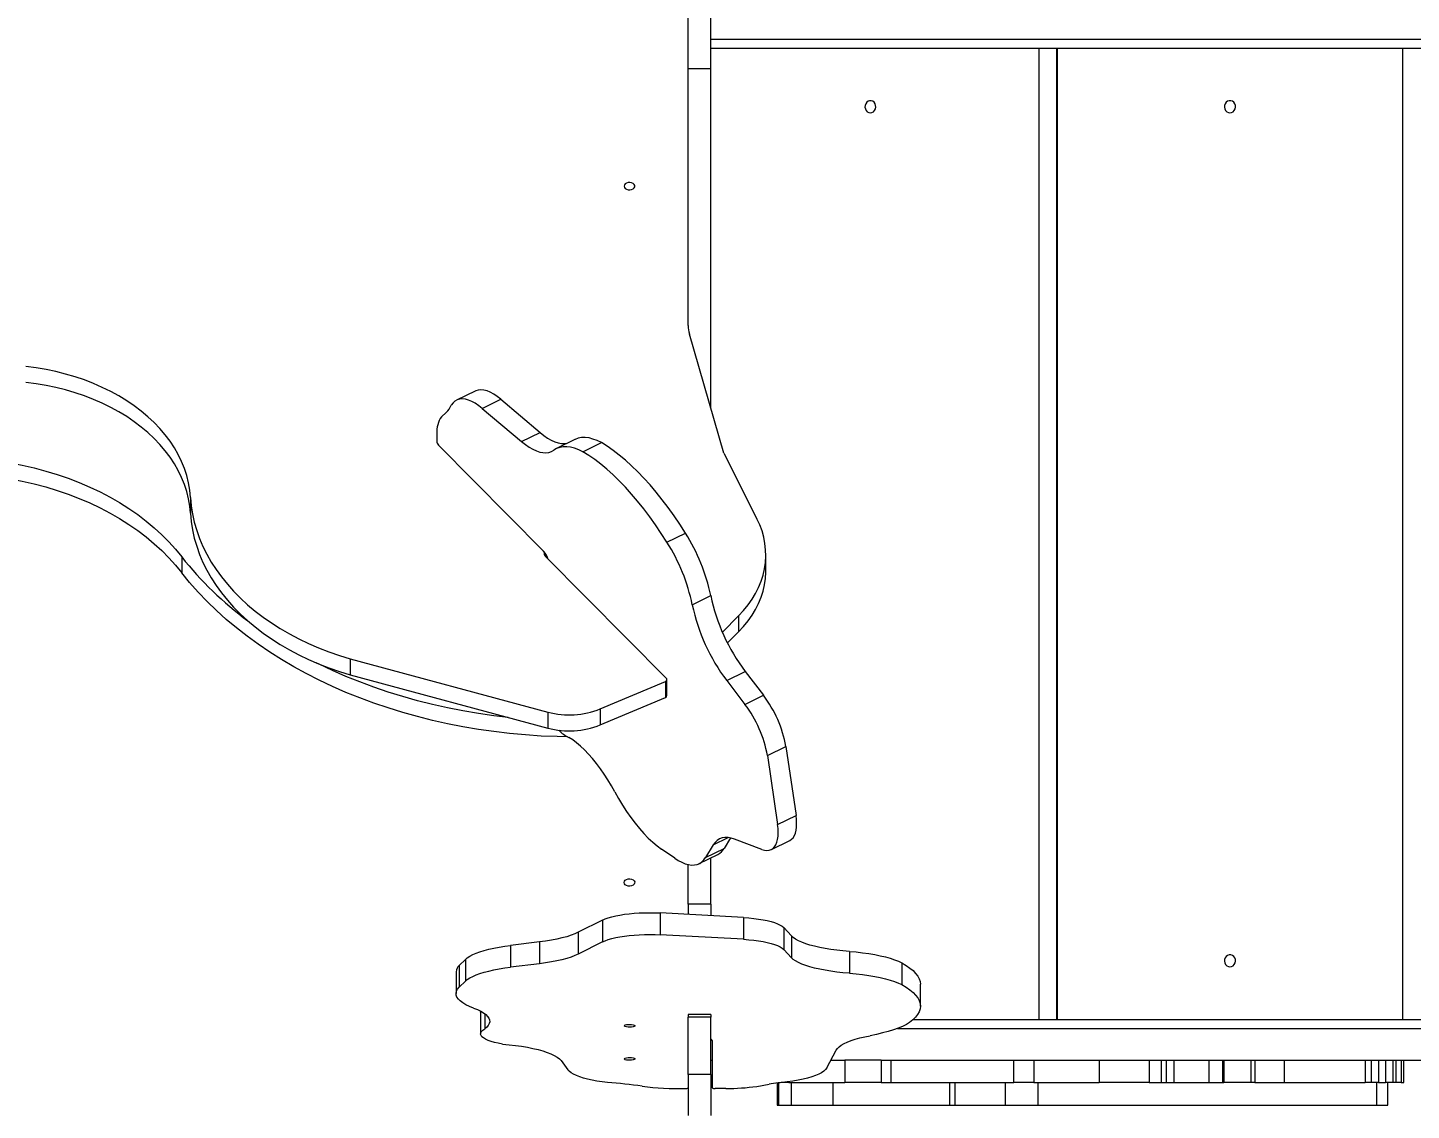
# Model space of a CAD drawing. Header units: millimetres. Extents: x -8422 to 28150, y -6982 to 5510.
# Drawn here: x 17361 to 18281, y 718 to 1438 of the extents above; entities that cross this region are included whole.
import ezdxf

# ---------------------------------------------------------------- set-up
doc = ezdxf.new("R2010")
doc.units = ezdxf.units.MM
for name, color, linetype in [('DIKOM_ОБЪЕКТ', 7, 'Continuous'), ('DIKOM_РАЗМЕР_ЗОНА', 7, 'Continuous'), ('DIKOM_РАЗМЕР_ОБЪЕКТА', 7, 'Continuous')]:
    doc.layers.add(name, color=color, linetype=linetype)
doc.styles.add('style1', font='arial.ttf', dxfattribs={"width": 0.8})
doc.dimstyles.new('1-50', dxfattribs={"dimtxt": 300, "dimasz": 200, "dimexe": 100, "dimexo": 0, "dimgap": 100, "dimtad": 1, "dimdec": 0, "dimtxsty": 'style1', "dimcen": 0, "dimclrd": 7, "dimclre": 7, "dimadec": 1, "dimazin": 2, "dimtfac": 1, "dimtdec": 0, "dimtmove": 1, "dimatfit": 3, "dimfxl": 0, "dimlwd": 25, "dimlwe": 18, "dimarcsym": 0})

# ---------------------------------------------------------------- blocks, each defined once
blk = doc.blocks.new('*D15')
at = {"layer": 'Defpoints', "color": 0, "transparency": 16777216}
for p in [(19380.28, 3651.45), (27070.13, 3651.45), (15204.41, -3115.19)]:
    blk.add_point(p, dxfattribs=at)
at = {"layer": 'DIKOM_РАЗМЕР_ОБЪЕКТА', "color": 7, "lineweight": 18, "transparency": 16777216}
for p, q in [((19380.28, 3651.45), (27170.13, 3651.45)), ((15204.41, -3115.19), (27170.13, -3115.19))]:
    blk.add_line(p, q, dxfattribs=at)
at = {"layer": 'DIKOM_РАЗМЕР_ОБЪЕКТА', "color": 7, "lineweight": 25, "transparency": 16777216}
blk.add_line((27070.13, -2915.19), (27070.13, 3451.45), dxfattribs=at)
at = {"layer": 'DIKOM_РАЗМЕР_ОБЪЕКТА', "color": 7, "transparency": 16777216}
for points in [[(27036.8, 3451.45), (27103.47, 3451.45), (27070.13, 3651.45)], [(27036.8, -2915.19), (27103.47, -2915.19), (27070.13, -3115.19)]]:
    blk.add_solid(points, dxfattribs=at)
at = {"layer": 'DIKOM_РАЗМЕР_ОБЪЕКТА', "color": 0, "transparency": 16777216, "insert": (26816.96, -135.25), "char_height": 300, "attachment_point": 5, "rotation": 90, "style": 'style1'}
blk.add_mtext('6750', dxfattribs=at)
blk = doc.blocks.new('*D16')
at = {"layer": 'Defpoints', "color": 0, "transparency": 16777216}
for p in [(12490, 1387.95), (23986.61, 1004.03), (12490, -5796.5)]:
    blk.add_point(p, dxfattribs=at)
at = {"layer": 'DIKOM_РАЗМЕР_ОБЪЕКТА', "color": 7, "lineweight": 18, "transparency": 16777216}
for p, q in [((12490, 1387.95), (12490, -5896.5)), ((23986.61, 1004.03), (23986.61, -5896.5))]:
    blk.add_line(p, q, dxfattribs=at)
at = {"layer": 'DIKOM_РАЗМЕР_ОБЪЕКТА', "color": 7, "lineweight": 25, "transparency": 16777216}
blk.add_line((23786.61, -5796.5), (12690, -5796.5), dxfattribs=at)
at = {"layer": 'DIKOM_РАЗМЕР_ОБЪЕКТА', "color": 7, "transparency": 16777216}
for points in [[(12690, -5763.17), (12690, -5829.83), (12490, -5796.5)], [(23786.61, -5763.17), (23786.61, -5829.83), (23986.61, -5796.5)]]:
    blk.add_solid(points, dxfattribs=at)
at = {"layer": 'DIKOM_РАЗМЕР_ОБЪЕКТА', "color": 0, "transparency": 16777216, "insert": (18238.3, -5543.33), "char_height": 300, "attachment_point": 5, "style": 'style1'}
blk.add_mtext('11500', dxfattribs=at)
blk = doc.blocks.new('*D14')
at = {"layer": 'Defpoints', "color": 0, "transparency": 16777216}
for p in [(20684.73, 5148.63), (28049.7, 5148.63), (14575.76, -5055.5)]:
    blk.add_point(p, dxfattribs=at)
at = {"layer": 'DIKOM_РАЗМЕР_ЗОНА', "color": 7, "lineweight": 18, "transparency": 16777216}
for p, q in [((20684.73, 5148.63), (28149.7, 5148.63)), ((14575.76, -5055.5), (28149.7, -5055.5))]:
    blk.add_line(p, q, dxfattribs=at)
at = {"layer": 'DIKOM_РАЗМЕР_ЗОНА', "color": 7, "lineweight": 25, "transparency": 16777216}
blk.add_line((28049.7, -4855.5), (28049.7, 4948.63), dxfattribs=at)
at = {"layer": 'DIKOM_РАЗМЕР_ЗОНА', "color": 7, "transparency": 16777216}
for points in [[(28016.36, 4948.63), (28083.03, 4948.63), (28049.7, 5148.63)], [(28016.36, -4855.5), (28083.03, -4855.5), (28049.7, -5055.5)]]:
    blk.add_solid(points, dxfattribs=at)
at = {"layer": 'DIKOM_РАЗМЕР_ЗОНА', "color": 0, "transparency": 16777216, "insert": (27796.52, -63.59), "char_height": 300, "attachment_point": 5, "rotation": 90, "style": 'style1'}
blk.add_mtext('10200', dxfattribs=at)
blk = doc.blocks.new('*D13')
at = {"layer": 'Defpoints', "color": 0, "transparency": 16777216}
for p in [(10490, 1785.06), (25983.09, 460.53), (10490, -6882.5)]:
    blk.add_point(p, dxfattribs=at)
at = {"layer": 'DIKOM_РАЗМЕР_ЗОНА', "color": 7, "lineweight": 18, "transparency": 16777216}
for p, q in [((10490, 1785.06), (10490, -6982.5)), ((25983.09, 460.53), (25983.09, -6982.5))]:
    blk.add_line(p, q, dxfattribs=at)
at = {"layer": 'DIKOM_РАЗМЕР_ЗОНА', "color": 7, "lineweight": 25, "transparency": 16777216}
blk.add_line((25783.09, -6882.5), (10690, -6882.5), dxfattribs=at)
at = {"layer": 'DIKOM_РАЗМЕР_ЗОНА', "color": 7, "transparency": 16777216}
for points in [[(10690, -6849.17), (10690, -6915.83), (10490, -6882.5)], [(25783.09, -6849.17), (25783.09, -6915.83), (25983.09, -6882.5)]]:
    blk.add_solid(points, dxfattribs=at)
at = {"layer": 'DIKOM_РАЗМЕР_ЗОНА', "color": 0, "transparency": 16777216, "insert": (18236.55, -6629.33), "char_height": 300, "attachment_point": 5, "style": 'style1'}
blk.add_mtext('15500', dxfattribs=at)

msp = doc.modelspace()

# ---------------------------------------------------------------- linework, layer by layer
at = {"layer": 'DIKOM_ОБЪЕКТ', "color": 7, "linetype": 'Continuous', "lineweight": 15}
for p, q in [((17800.43, 1239.9), (17800.43, 1525.34)), ((17800.42, 1410.74), (17800.42, 1514.87)), ((17815.42, 1410.74), (17815.42, 1514.87)), ((17815.42, 1430.45), (19162.14, 1430.45)), ((17815.42, 1424.45), (19151.05, 1424.45)), ((18033.78, 778.45), (18033.78, 1424.45)), ((18045.7, 778.45), (18045.7, 1424.45)), ((18045.82, 1424.45), (18045.82, 778.45)), ((18275.72, 778.45), (18275.72, 1424.45)), ((17815.42, 1410.74), (17800.42, 1410.74)), ((17815.42, 1185.08), (17815.42, 1410.74)), ((17824.09, 1155.04), (17801.24, 1234.23)), ((17658.71, 1196.33), (17646.42, 1190.24)), ((17663.56, 1184.76), (17675.84, 1190.85)), ((17675.84, 1190.85), (17701.99, 1168.82)), ((17636.43, 1179.31), (17639.44, 1182.03)), ((17663.56, 1184.76), (17689.71, 1162.73)), ((17689.71, 1162.73), (17701.99, 1168.82)), ((17633.25, 1168.05), (17633.22, 1163.03)), ((17704.21, 1089.84), (17634.37, 1160.45)), ((17725.09, 1164.13), (17712.81, 1158.04)), ((17730.5, 1155.96), (17742.78, 1162.06)), ((17824.09, 1155.04), (17846.2, 1111.41)), ((17469.46, 1125.64), (17469.46, 1115.05)), ((17786.35, 1095.8), (17798.64, 1101.89)), ((17463.63, 1086.05), (17463.63, 1075.45)), ((17705.68, 1086.41), (17785.96, 1005.24)), ((17852.08, 1076.91), (17852.08, 1087.5)), ((17803.19, 1054.2), (17815.48, 1060.3)), ((17823.2, 1035.97), (17834.01, 1046.9)), ((17834.01, 1046.9), (17834.01, 1036.31)), ((17826.59, 1028.81), (17834.01, 1036.31)), ((17575.71, 1018.2), (17707.24, 982.79)), ((17575.71, 1018.2), (17575.71, 1007.61)), ((17575.71, 1007.61), (17707.24, 972.19)), ((17741.91, 984.92), (17785.35, 1003.21)), ((17785.35, 1003.21), (17785.35, 992.62)), ((17786.32, 993.83), (17786.32, 1004.43)), ((17826.11, 1003.81), (17838.4, 1009.9)), ((17826.11, 1003.81), (17838.25, 987.91)), ((17838.4, 1009.9), (17850.53, 994)), ((17838.25, 987.91), (17850.53, 994)), ((17741.91, 974.32), (17785.35, 992.62)), ((17741.91, 984.92), (17741.91, 974.32)), ((17707.24, 982.79), (17707.24, 972.19)), ((17853.15, 953.96), (17865.43, 960.05)), ((17865.43, 960.05), (17872.17, 914.18)), ((17853.15, 953.96), (17859.88, 908.09)), ((17859.88, 908.09), (17872.17, 914.18)), ((17817.18, 894.51), (17812.08, 886.11)), ((17817.18, 894.51), (17827.11, 899.44)), ((17828.61, 899.2), (17824.36, 892.2)), ((17849.42, 891.55), (17831.38, 898.37)), ((17855.79, 891.46), (17868.08, 897.55)), ((17791.5, 885.68), (17782.69, 891.73)), ((17807.88, 882.1), (17820.17, 888.19)), ((17812.08, 886.11), (17824.36, 892.2)), ((17815.42, 855.05), (17815.42, 885.84)), ((17800.42, 855.05), (17800.42, 881.47)), ((17781.94, 849.24), (17781.94, 834.75)), ((17837.25, 846.2), (17781.94, 849.24)), ((17815.42, 855.05), (17800.42, 855.05)), ((17800.42, 855.05), (17800.42, 848.23)), ((17815.42, 855.05), (17815.42, 847.4)), ((17743.54, 844.52), (17727.38, 836.38)), ((17743.54, 844.52), (17743.54, 830.03)), ((17837.25, 846.2), (17837.25, 831.72)), ((17863.99, 839.48), (17863.99, 824.99)), ((17869.13, 834.01), (17863.99, 839.48)), ((17701.58, 829.98), (17682.37, 827.67)), ((17701.58, 829.98), (17701.58, 815.49)), ((17727.38, 836.38), (17727.38, 821.9)), ((17743.54, 830.03), (17727.38, 821.9)), ((17837.25, 831.72), (17781.94, 834.75)), ((17869.13, 834.01), (17869.13, 819.52)), ((17682.37, 827.67), (17682.37, 813.18)), ((17869.13, 819.52), (17863.99, 824.99)), ((17907.67, 823.66), (17907.67, 809.18)), ((17646.11, 810.11), (17646.11, 795.62)), ((17652.3, 818.39), (17648.25, 814.41)), ((17648.25, 814.41), (17648.25, 799.92)), ((17652.3, 818.39), (17652.3, 803.9)), ((17701.58, 815.49), (17682.37, 813.18)), ((17942.46, 816.06), (17942.46, 801.58)), ((17652.3, 803.9), (17648.25, 799.92)), ((17954.86, 787.33), (17954.86, 801.81)), ((17662.45, 783.33), (17662.52, 783.86)), ((17662.45, 783.33), (17662.45, 768.85)), ((17665.2, 782.2), (17665.2, 772.14)), ((17815.42, 781.64), (17800.42, 781.64)), ((17800.42, 781.64), (17800.42, 779.98)), ((17815.42, 779.98), (17800.42, 779.98)), ((17800.42, 741.89), (17800.42, 779.98)), ((17815.42, 781.64), (17815.42, 779.98)), ((17815.42, 741.89), (17815.42, 779.98)), ((17950.2, 778.45), (19277.12, 778.45)), ((17816.42, 764.51), (17816.42, 733)), ((17939.71, 772.45), (19285.42, 772.45)), ((17892.63, 746.17), (17898.88, 757.97)), ((17716.06, 751.08), (17720.49, 744.96)), ((17815.42, 751.45), (17816.42, 751.45)), ((17895.43, 751.45), (17904.67, 751.45)), ((17904.67, 751.45), (17904.67, 736.45)), ((17928.72, 751.45), (17904.67, 751.45)), ((17928.72, 751.45), (17928.72, 736.45)), ((17928.72, 751.45), (17935.14, 751.45)), ((17935.14, 751.45), (17935.14, 736.45)), ((17935.14, 751.45), (17994.93, 751.45)), ((17994.93, 751.45), (18119.2, 751.45)), ((18017.05, 736.45), (18017.05, 751.45)), ((18030.33, 751.45), (18030.33, 736.45)), ((18073.7, 751.45), (18073.7, 736.45)), ((18107.08, 751.45), (18107.08, 736.45)), ((18114.91, 751.45), (18114.91, 736.45)), ((18114.92, 751.45), (18114.92, 736.45)), ((18118.38, 751.45), (18118.38, 736.45)), ((18119.2, 751.45), (18123.47, 751.45)), ((18123.47, 751.45), (18123.47, 736.45)), ((18123.47, 751.45), (18140.28, 751.45)), ((18140.28, 751.45), (18181.72, 751.45)), ((18146.77, 751.45), (18146.77, 736.45)), ((18155.74, 751.45), (18155.74, 736.45)), ((18156.64, 751.45), (18156.64, 736.45)), ((18174.54, 751.45), (18174.54, 736.45)), ((18177.28, 751.45), (18177.28, 736.45)), ((18181.72, 751.45), (18196.79, 751.45)), ((18196.79, 751.45), (18196.79, 736.45)), ((18196.79, 751.45), (18199.91, 751.45)), ((18199.91, 751.45), (18353.67, 751.45)), ((18250.63, 751.45), (18250.63, 736.45)), ((18254.76, 751.45), (18254.76, 736.45)), ((18259.58, 751.45), (18259.58, 736.45)), ((18264.25, 751.45), (18264.25, 736.45)), ((18269.18, 751.45), (18269.18, 736.45)), ((18271.07, 751.45), (18271.07, 736.45)), ((18274.54, 751.45), (18274.54, 736.45)), ((18276.43, 736.45), (18276.43, 751.45)), ((17815.42, 741.89), (17800.42, 741.89)), ((17800.42, 741.89), (17800.42, 714.53)), ((17815.42, 741.89), (17815.42, 714.53)), ((17860.54, 736.22), (17860.54, 721.45)), ((17867.3, 736.45), (17862.41, 736.45)), ((17867.3, 737), (17867.3, 736.45)), ((17867.3, 736.45), (17904.67, 736.45)), ((17868.9, 736.45), (17868.9, 721.45)), ((17896.72, 736.45), (17896.72, 721.45)), ((17928.72, 736.45), (17904.67, 736.45)), ((17928.72, 736.45), (17935.14, 736.45)), ((17935.14, 736.45), (18017.05, 736.45)), ((17974.3, 736.45), (17974.3, 721.45)), ((17977.89, 736.45), (17977.89, 721.45)), ((18011.23, 736.45), (18011.23, 721.45)), ((18030.33, 736.45), (18017.05, 736.45)), ((18030.33, 736.45), (18073.7, 736.45)), ((18032.94, 736.45), (18032.94, 721.45)), ((18107.08, 736.45), (18073.7, 736.45)), ((18107.08, 736.45), (18114.91, 736.45)), ((18114.92, 736.45), (18118.38, 736.45)), ((18118.38, 736.45), (18123.47, 736.45)), ((18123.47, 736.45), (18146.77, 736.45)), ((18146.77, 736.45), (18155.74, 736.45)), ((18155.74, 736.45), (18156.64, 736.45)), ((18174.54, 736.45), (18156.64, 736.45)), ((18177.28, 736.45), (18174.54, 736.45)), ((18177.28, 736.45), (18196.79, 736.45)), ((18196.79, 736.45), (18250.63, 736.45)), ((18254.76, 736.45), (18250.63, 736.45)), ((18259.58, 736.45), (18254.76, 736.45)), ((18258.15, 736.45), (18258.15, 721.45)), ((18259.58, 736.45), (18264.25, 736.45)), ((18269.18, 736.45), (18264.25, 736.45)), ((18265.73, 721.45), (18265.73, 736.45)), ((18271.07, 736.45), (18269.18, 736.45)), ((18274.54, 736.45), (18271.07, 736.45)), ((18274.54, 736.45), (18276.43, 736.45)), ((17825.58, 732.49), (17818.44, 732.48)), ((17846.07, 733.93), (17854.24, 735.29)), ((17859.66, 736.11), (17859.66, 721.45)), ((17859.66, 721.45), (17860.54, 721.45)), ((17860.54, 721.45), (17868.9, 721.45)), ((17868.9, 721.45), (17896.72, 721.45)), ((17896.72, 721.45), (17974.3, 721.45)), ((17974.3, 721.45), (17977.89, 721.45)), ((17977.89, 721.45), (18011.23, 721.45)), ((18011.23, 721.45), (18032.94, 721.45)), ((18032.94, 721.45), (18258.15, 721.45)), ((18258.15, 721.45), (18265.73, 721.45))]:
    msp.add_line(p, q, dxfattribs=at)
at = {"layer": 'DIKOM_ОБЪЕКТ', "color": 7, "linetype": 'Continuous', "lineweight": 15, "flags": 128}
for points in [[(17921.62, 1381.45), (17922.68, 1381.63), (17923.64, 1382.15), (17924.43, 1382.96), (17924.96, 1383.99), (17925.2, 1385.15), (17925.12, 1386.34), (17924.73, 1387.45), (17924.06, 1388.39), (17923.18, 1389.06), (17922.16, 1389.41), (17921.09, 1389.41), (17920.06, 1389.06), (17919.18, 1388.39), (17918.51, 1387.45), (17918.12, 1386.34), (17918.04, 1385.15), (17918.28, 1383.99), (17918.81, 1382.96), (17919.6, 1382.15), (17920.56, 1381.63), (17921.62, 1381.45)], [(18160.77, 1381.45), (18161.85, 1381.63), (18162.84, 1382.15), (18163.65, 1382.96), (18164.19, 1383.99), (18164.44, 1385.15), (18164.36, 1386.34), (18163.96, 1387.45), (18163.27, 1388.39), (18162.37, 1389.06), (18161.32, 1389.41), (18160.22, 1389.41), (18159.17, 1389.06), (18158.27, 1388.39), (18157.58, 1387.45), (18157.18, 1386.34), (18157.1, 1385.15), (18157.35, 1383.99), (18157.89, 1382.96), (18158.7, 1382.15), (18159.69, 1381.63), (18160.77, 1381.45)], [(17757.93, 1332.64), (17758.12, 1331.83), (17758.67, 1331.12), (17759.51, 1330.57), (17760.57, 1330.24), (17761.72, 1330.17), (17762.84, 1330.37), (17763.8, 1330.82), (17764.51, 1331.46), (17764.88, 1332.23), (17764.88, 1333.05), (17764.51, 1333.82), (17763.8, 1334.46), (17762.83, 1334.91), (17761.72, 1335.11), (17760.57, 1335.04), (17759.51, 1334.71), (17758.67, 1334.16), (17758.12, 1333.44), (17757.93, 1332.64)], [(17469.46, 1125.64), (17469, 1130.49), (17468.17, 1135.31), (17466.99, 1140.09), (17465.45, 1144.82), (17463.57, 1149.49), (17461.34, 1154.08), (17458.76, 1158.58), (17455.86, 1162.97), (17452.64, 1167.26), (17449.1, 1171.42), (17445.25, 1175.43), (17441.11, 1179.3), (17436.69, 1183.02), (17432, 1186.56), (17427.05, 1189.92), (17421.86, 1193.09), (17416.44, 1196.06), (17410.8, 1198.82), (17404.97, 1201.38), (17398.95, 1203.71), (17392.77, 1205.81), (17386.44, 1207.68), (17379.99, 1209.31), (17373.41, 1210.69), (17366.75, 1211.83), (17360.01, 1212.72)], [(17469.46, 1115.05), (17469, 1119.89), (17468.17, 1124.71), (17466.99, 1129.49), (17465.45, 1134.23), (17463.57, 1138.89), (17461.34, 1143.48), (17458.76, 1147.98), (17455.86, 1152.38), (17452.64, 1156.66), (17449.1, 1160.82), (17445.25, 1164.84), (17441.11, 1168.71), (17436.69, 1172.42), (17432, 1175.96), (17427.05, 1179.32), (17421.86, 1182.49), (17416.44, 1185.46), (17410.8, 1188.23), (17404.97, 1190.78), (17398.95, 1193.11), (17392.77, 1195.22), (17386.44, 1197.08), (17379.99, 1198.71), (17373.41, 1200.1), (17366.75, 1201.24), (17360.01, 1202.13)], [(17675.84, 1190.85), (17673.46, 1192.72), (17671.13, 1194.28), (17668.86, 1195.51), (17666.68, 1196.41), (17664.61, 1196.96), (17662.66, 1197.17), (17660.84, 1197.03), (17659.18, 1196.55), (17658.71, 1196.33)], [(17663.56, 1184.76), (17661.17, 1186.63), (17658.84, 1188.19), (17656.58, 1189.42), (17654.4, 1190.31), (17652.32, 1190.87), (17650.37, 1191.08), (17648.56, 1190.94), (17646.89, 1190.46), (17645.39, 1189.63), (17644.07, 1188.47), (17642.94, 1186.98)], [(17701.99, 1168.82), (17704.52, 1166.82), (17707.01, 1165.12), (17709.43, 1163.72), (17711.78, 1162.65), (17714.03, 1161.89), (17716.17, 1161.47), (17718.19, 1161.38), (17720.02, 1161.61)], [(17689.71, 1162.73), (17692.24, 1160.73), (17694.72, 1159.03), (17697.14, 1157.63), (17699.49, 1156.55), (17701.74, 1155.8), (17703.89, 1155.38), (17705.91, 1155.29), (17707.79, 1155.54), (17709.53, 1156.11), (17711.11, 1157.02)], [(17742.78, 1162.06), (17739.92, 1163.43), (17737.16, 1164.46), (17734.51, 1165.13), (17731.99, 1165.44), (17729.6, 1165.4), (17727.36, 1164.99), (17725.29, 1164.23), (17725.09, 1164.13)], [(17798.64, 1101.89), (17794.89, 1107.72), (17791.05, 1113.37), (17787.14, 1118.83), (17783.17, 1124.09), (17779.15, 1129.12), (17775.09, 1133.92), (17771.01, 1138.45), (17766.91, 1142.73), (17762.81, 1146.72), (17758.73, 1150.42), (17754.67, 1153.81), (17750.66, 1156.89), (17746.69, 1159.64), (17742.78, 1162.06)], [(17317.12, 1151.98), (17325.33, 1151.52), (17333.51, 1150.78), (17341.63, 1149.78), (17349.68, 1148.51), (17357.63, 1146.98), (17365.47, 1145.19), (17373.19, 1143.15), (17380.77, 1140.85), (17388.19, 1138.31), (17395.44, 1135.53), (17402.5, 1132.52), (17409.35, 1129.27), (17415.98, 1125.81), (17422.38, 1122.13), (17428.53, 1118.25), (17434.42, 1114.16), (17440.04, 1109.89), (17445.37, 1105.44), (17450.41, 1100.82), (17455.13, 1096.04), (17459.55, 1091.12), (17463.63, 1086.05)], [(17730.5, 1155.96), (17727.64, 1157.34), (17724.88, 1158.37), (17722.22, 1159.04), (17719.7, 1159.35), (17717.31, 1159.3), (17715.08, 1158.9), (17713, 1158.13), (17711.11, 1157.02)], [(17786.35, 1095.8), (17782.6, 1101.62), (17778.76, 1107.28), (17774.86, 1112.74), (17770.88, 1118), (17766.86, 1123.03), (17762.8, 1127.82), (17758.72, 1132.36), (17754.62, 1136.64), (17750.53, 1140.63), (17746.44, 1144.32), (17742.39, 1147.72), (17738.37, 1150.79), (17734.4, 1153.55), (17730.5, 1155.96)], [(17317.12, 1141.39), (17325.33, 1140.92), (17333.51, 1140.19), (17341.63, 1139.18), (17349.68, 1137.92), (17357.63, 1136.39), (17365.47, 1134.6), (17373.19, 1132.55), (17380.77, 1130.26), (17388.19, 1127.72), (17395.44, 1124.94), (17402.5, 1121.92), (17409.35, 1118.68), (17415.98, 1115.21), (17422.38, 1111.54), (17428.53, 1107.65), (17434.42, 1103.57), (17440.04, 1099.3), (17445.37, 1094.85), (17450.41, 1090.23), (17455.13, 1085.45), (17459.55, 1080.52), (17463.63, 1075.45)], [(17469.46, 1125.64), (17469.97, 1120.11), (17470.82, 1114.61), (17472.03, 1109.13), (17473.6, 1103.71), (17475.51, 1098.33), (17477.76, 1093.03), (17480.35, 1087.8), (17483.27, 1082.66), (17486.53, 1077.62), (17490.1, 1072.69), (17493.99, 1067.88), (17498.18, 1063.21), (17502.67, 1058.67), (17507.44, 1054.28), (17512.49, 1050.05), (17517.81, 1045.98), (17523.39, 1042.1), (17529.21, 1038.39), (17535.26, 1034.88), (17541.53, 1031.57), (17548.01, 1028.46), (17554.68, 1025.56), (17561.53, 1022.88), (17568.54, 1020.43), (17575.71, 1018.2)], [(17469.46, 1115.05), (17469.97, 1109.52), (17470.82, 1104.01), (17472.03, 1098.54), (17473.6, 1093.11), (17475.51, 1087.74), (17477.76, 1082.43), (17480.35, 1077.21), (17483.27, 1072.07), (17486.53, 1067.03), (17490.1, 1062.1), (17493.99, 1057.29), (17498.18, 1052.61), (17502.67, 1048.07), (17507.44, 1043.68), (17512.49, 1039.45), (17517.81, 1035.39), (17523.39, 1031.5), (17529.21, 1027.8), (17535.26, 1024.29), (17541.53, 1020.97), (17548.01, 1017.86), (17554.68, 1014.97), (17561.53, 1012.29), (17568.54, 1009.83), (17575.71, 1007.61)], [(17834.01, 1046.9), (17837.28, 1050.44), (17840.26, 1054.1), (17842.91, 1057.89), (17845.25, 1061.78), (17847.25, 1065.76), (17848.91, 1069.82), (17850.23, 1073.94), (17851.2, 1078.11), (17851.81, 1082.31), (17852.07, 1086.53), (17851.97, 1090.76), (17851.52, 1094.97), (17850.72, 1099.16), (17849.56, 1103.31), (17848.05, 1107.39), (17846.2, 1111.41)], [(17834.01, 1036.31), (17837.28, 1039.84), (17840.26, 1043.51), (17842.91, 1047.29), (17845.25, 1051.18), (17847.25, 1055.16), (17848.91, 1059.22), (17850.23, 1063.34), (17851.2, 1067.51), (17851.81, 1071.72), (17852.07, 1075.94), (17852.08, 1076.91)], [(17720.29, 966.35), (17713.27, 966.5), (17702.73, 966.94), (17692.21, 967.65), (17681.73, 968.62), (17671.31, 969.85), (17660.96, 971.33), (17650.68, 973.08), (17640.5, 975.08), (17630.43, 977.33), (17620.47, 979.83), (17610.64, 982.58), (17600.96, 985.58), (17591.43, 988.81), (17582.07, 992.27), (17572.89, 995.97), (17563.89, 999.9), (17555.1, 1004.05), (17546.52, 1008.41), (17538.16, 1012.98), (17530.03, 1017.76), (17522.15, 1022.74), (17514.52, 1027.92), (17507.15, 1033.28), (17500.05, 1038.82), (17493.23, 1044.53), (17486.71, 1050.41), (17480.47, 1056.45), (17474.54, 1062.65), (17468.93, 1068.98), (17463.63, 1075.45)], [(17680.81, 979.31), (17671.31, 980.44), (17660.96, 981.93), (17650.68, 983.67), (17640.5, 985.67), (17630.43, 987.93), (17620.47, 990.43), (17610.64, 993.18), (17600.96, 996.17), (17591.43, 999.4), (17582.07, 1002.87), (17572.89, 1006.57), (17563.89, 1010.49), (17555.1, 1014.64), (17553.11, 1015.62)], [(17785.35, 1003.21), (17785.68, 1003.38), (17785.95, 1003.6), (17786.15, 1003.85), (17786.28, 1004.13), (17786.32, 1004.42), (17786.29, 1004.71), (17786.16, 1004.99), (17785.96, 1005.24)], [(17751.72, 929.77), (17749.47, 933.82), (17747.12, 937.76), (17744.67, 941.56), (17742.15, 945.19), (17739.56, 948.63), (17736.93, 951.87), (17734.27, 954.89), (17731.6, 957.65), (17728.93, 960.16), (17726.29, 962.38), (17723.68, 964.31), (17721.12, 965.94)], [(17751.72, 929.77), (17754.21, 925.31), (17756.81, 920.97), (17759.51, 916.79), (17762.3, 912.79), (17765.16, 909), (17768.06, 905.43), (17771, 902.11), (17773.94, 899.07), (17776.89, 896.31), (17779.81, 893.86), (17782.69, 891.73)], [(17868.08, 897.55), (17869.17, 898.25), (17870.21, 899.32), (17871.07, 900.69), (17871.75, 902.34), (17872.24, 904.26), (17872.52, 906.42), (17872.6, 908.82), (17872.49, 911.41), (17872.17, 914.18)], [(17849.42, 891.55), (17851.16, 891.03), (17852.8, 890.83), (17854.3, 890.96), (17855.67, 891.4), (17856.88, 892.16), (17857.92, 893.23), (17858.79, 894.59), (17859.46, 896.25), (17859.95, 898.16), (17860.23, 900.33), (17860.32, 902.72), (17860.2, 905.32), (17859.88, 908.09)], [(17831.38, 898.37), (17829.11, 899.08), (17826.96, 899.45), (17824.93, 899.48), (17823.04, 899.16), (17821.32, 898.49), (17819.75, 897.49), (17818.37, 896.16), (17817.18, 894.51)], [(17791.5, 885.68), (17793.91, 884.16), (17796.25, 882.93), (17798.51, 882.02), (17800.68, 881.42), (17802.73, 881.14), (17804.66, 881.18), (17806.46, 881.54), (17808.11, 882.22), (17809.6, 883.21), (17810.93, 884.51), (17812.08, 886.11)], [(17757.92, 869.52), (17758.11, 870.33), (17758.66, 871.05), (17759.51, 871.6), (17760.56, 871.93), (17761.71, 871.99), (17762.83, 871.79), (17763.79, 871.35), (17764.5, 870.7), (17764.88, 869.93), (17764.87, 869.12), (17764.5, 868.35), (17763.79, 867.7), (17762.83, 867.26), (17761.71, 867.06), (17760.56, 867.12), (17759.51, 867.45), (17758.66, 868), (17758.11, 868.72), (17757.92, 869.52)], [(17743.54, 844.52), (17745.3, 845.31), (17747.36, 846.05), (17749.69, 846.73), (17752.27, 847.34), (17755.08, 847.89), (17758.09, 848.36), (17761.26, 848.75), (17764.57, 849.06), (17767.98, 849.27), (17771.46, 849.4), (17774.96, 849.44), (17778.47, 849.39), (17781.94, 849.24)], [(17837.25, 846.2), (17840.7, 845.97), (17844.04, 845.64), (17847.23, 845.22), (17850.25, 844.73), (17853.05, 844.16), (17855.61, 843.51), (17857.91, 842.8), (17859.91, 842.04), (17861.61, 841.22), (17862.97, 840.37), (17863.99, 839.48)], [(17727.38, 836.38), (17725.13, 835.36), (17722.57, 834.39), (17719.7, 833.47), (17716.55, 832.62), (17713.13, 831.84), (17709.49, 831.14), (17705.62, 830.51), (17701.58, 829.98)], [(17743.54, 830.03), (17745.3, 830.82), (17747.36, 831.56), (17749.69, 832.24), (17752.27, 832.85), (17755.08, 833.4), (17758.09, 833.87), (17761.26, 834.26), (17764.57, 834.57), (17767.98, 834.79), (17771.46, 834.91), (17774.96, 834.95), (17778.47, 834.9), (17781.94, 834.75)], [(17837.25, 831.72), (17840.7, 831.48), (17844.04, 831.15), (17847.23, 830.74), (17850.25, 830.24), (17853.05, 829.67), (17855.61, 829.02), (17857.91, 828.31), (17859.91, 827.55), (17861.61, 826.73), (17862.97, 825.88), (17863.99, 824.99)], [(17907.67, 823.66), (17903.42, 824.02), (17899.29, 824.47), (17895.32, 825), (17891.52, 825.62), (17887.94, 826.31), (17884.58, 827.08), (17881.47, 827.91), (17878.64, 828.8), (17876.09, 829.76), (17873.86, 830.76), (17871.94, 831.81), (17870.36, 832.89), (17869.13, 834.01)], [(17652.3, 818.39), (17653.59, 819.47), (17655.21, 820.53), (17657.16, 821.55), (17659.41, 822.53), (17661.95, 823.46), (17664.77, 824.33), (17667.86, 825.14), (17671.18, 825.88), (17674.72, 826.56), (17678.46, 827.15), (17682.37, 827.67)], [(17727.38, 821.9), (17725.13, 820.87), (17722.57, 819.9), (17719.7, 818.98), (17716.55, 818.13), (17713.13, 817.35), (17709.49, 816.65), (17705.62, 816.03), (17701.58, 815.49)], [(17907.67, 809.18), (17903.42, 809.53), (17899.29, 809.98), (17895.32, 810.51), (17891.52, 811.13), (17887.94, 811.82), (17884.58, 812.59), (17881.47, 813.42), (17878.64, 814.32), (17876.09, 815.27), (17873.86, 816.27), (17871.94, 817.32), (17870.36, 818.4), (17869.13, 819.52)], [(17907.67, 823.66), (17912.13, 823.29), (17916.45, 822.81), (17920.59, 822.24), (17924.54, 821.58), (17928.25, 820.84), (17931.7, 820.02), (17934.87, 819.12), (17937.73, 818.16), (17940.27, 817.14), (17942.46, 816.06)], [(18160.77, 813.45), (18161.85, 813.63), (18162.84, 814.15), (18163.65, 814.96), (18164.19, 815.99), (18164.44, 817.15), (18164.36, 818.34), (18163.96, 819.45), (18163.27, 820.39), (18162.37, 821.06), (18161.32, 821.41), (18160.22, 821.41), (18159.17, 821.06), (18158.27, 820.39), (18157.58, 819.45), (18157.18, 818.34), (18157.1, 817.15), (18157.35, 815.99), (18157.89, 814.96), (18158.7, 814.15), (18159.69, 813.63), (18160.77, 813.45)], [(17652.3, 803.9), (17653.59, 804.99), (17655.21, 806.04), (17657.16, 807.06), (17659.41, 808.04), (17661.95, 808.97), (17664.77, 809.84), (17667.86, 810.65), (17671.18, 811.39), (17674.72, 812.07), (17678.46, 812.67), (17682.37, 813.18)], [(17942.46, 816.06), (17945.34, 814.37), (17947.86, 812.64), (17949.99, 810.88), (17951.75, 809.09), (17953.12, 807.27), (17954.1, 805.44), (17954.68, 803.6), (17954.86, 801.81)], [(17907.67, 809.18), (17912.13, 808.8), (17916.45, 808.32), (17920.59, 807.75), (17924.54, 807.09), (17928.25, 806.35), (17931.7, 805.53), (17934.87, 804.63), (17937.73, 803.67), (17940.27, 802.65), (17942.46, 801.58)], [(17942.46, 801.58), (17945.34, 799.88), (17947.86, 798.15), (17949.99, 796.39), (17951.75, 794.6), (17953.12, 792.78), (17954.1, 790.95), (17954.68, 789.11), (17954.86, 787.26), (17954.65, 785.41), (17954.04, 783.57), (17953.04, 781.74), (17951.64, 779.93), (17949.86, 778.14), (17947.69, 776.37)], [(17657.79, 785.95), (17655.03, 787.07), (17652.62, 788.25), (17650.57, 789.47), (17648.89, 790.73), (17647.61, 792.01), (17646.71, 793.32), (17646.22, 794.65), (17646.12, 795.98), (17646.43, 797.31), (17647.15, 798.62), (17648.25, 799.92)], [(17657.79, 785.95), (17660.31, 784.94), (17662.51, 783.87), (17664.38, 782.77), (17665.91, 781.63), (17667.09, 780.46), (17667.91, 779.28), (17668.37, 778.08), (17668.46, 776.87), (17668.19, 775.67), (17667.55, 774.48), (17666.55, 773.3), (17665.2, 772.14)], [(17757.92, 774.22), (17758.11, 774.51), (17758.66, 774.77), (17759.51, 774.98), (17760.56, 775.1), (17761.71, 775.12), (17762.83, 775.05), (17763.79, 774.88), (17764.5, 774.65), (17764.88, 774.37), (17764.88, 774.07), (17764.5, 773.79), (17763.79, 773.55), (17762.83, 773.39), (17761.71, 773.32), (17760.56, 773.34), (17759.51, 773.46), (17758.66, 773.66), (17758.11, 773.92), (17757.92, 774.22)], [(17947.69, 776.37), (17945.55, 775.08), (17943.05, 773.84), (17940.2, 772.64), (17937.03, 771.5), (17933.55, 770.43), (17929.77, 769.42), (17925.72, 768.48), (17921.42, 767.62)], [(17676.97, 762.05), (17674.18, 762.56), (17671.63, 763.15), (17669.34, 763.81), (17667.34, 764.52), (17665.66, 765.29), (17664.32, 766.11), (17663.33, 766.95), (17662.71, 767.82), (17662.46, 768.71), (17662.59, 769.59), (17663.09, 770.46), (17663.97, 771.32), (17665.2, 772.14)], [(17898.88, 757.97), (17899.66, 759.11), (17900.81, 760.23), (17902.3, 761.32), (17904.14, 762.38), (17906.3, 763.4), (17908.77, 764.37), (17911.54, 765.28), (17914.58, 766.13), (17917.88, 766.91), (17921.42, 767.62)], [(17676.97, 762.05), (17681.36, 761.65), (17685.61, 761.16), (17689.68, 760.59), (17693.57, 759.93), (17697.23, 759.19), (17700.65, 758.37), (17703.8, 757.49), (17706.66, 756.54), (17709.22, 755.53), (17711.45, 754.48), (17713.34, 753.38), (17714.88, 752.24), (17716.06, 751.08)], [(17757.92, 752.22), (17758.11, 752.51), (17758.66, 752.77), (17759.51, 752.98), (17760.56, 753.1), (17761.71, 753.12), (17762.83, 753.05), (17763.79, 752.89), (17764.5, 752.65), (17764.88, 752.37), (17764.88, 752.07), (17764.5, 751.79), (17763.79, 751.55), (17762.83, 751.39), (17761.71, 751.32), (17760.56, 751.34), (17759.51, 751.46), (17758.66, 751.66), (17758.11, 751.92), (17757.92, 752.22)], [(17892.63, 746.17), (17891.87, 745.09), (17890.73, 744.04), (17889.23, 743.02), (17887.38, 742.04), (17885.2, 741.1), (17882.7, 740.22), (17879.91, 739.4), (17876.84, 738.65), (17873.52, 737.97), (17869.98, 737.38), (17866.25, 736.87)], [(17746.81, 736.51), (17743.23, 736.96), (17739.81, 737.48), (17736.59, 738.08), (17733.59, 738.75), (17730.84, 739.49), (17728.35, 740.29), (17726.14, 741.14), (17724.24, 742.04), (17722.66, 742.98), (17721.4, 743.96), (17720.49, 744.96)]]:
    msp.add_lwpolyline(points, dxfattribs=at)
at = {"layer": 'DIKOM_ОБЪЕКТ', "color": 7, "linetype": 'Continuous', "lineweight": 15}
for centre, radius, start, end in [((17820.84, 1239.93), 20.41, 180.06437, 196.18858), ((17651.14, 1169.07), 17.92, 145.16601, 183.26729), ((17630, 1192.4), 14.03, 312.33369, 337.27346), ((17637.38, 1163.34), 4.17, 184.17832, 223.75059), ((17681.73, 1029.23), 124, 11.61821, 32.46761), ((17694.02, 1035.32), 124, 11.61821, 32.4676), ((17648.68, 1233.45), 236.58, 218.53836, 233.41863), ((17694.45, 1080.74), 13.34, 18.48683, 42.97753), ((17707.96, 1088.87), 3.35, 171.48615, 227.24063), ((17938.41, 1085.8), 125.55, 191.72055, 217.1922), ((17926.12, 1079.71), 125.55, 191.72018, 217.19257), ((17784.95, 993.94), 1.38, 286.82733, 355.62686), ((17787.86, 946.25), 78.79, 10.08634, 37.30168), ((17721.41, 1035.39), 54.48, 254.92721, 292.10785), ((17775.58, 940.16), 78.78, 10.08577, 37.30189), ((17721.41, 1024.79), 54.48, 254.92717, 292.10789), ((17732.48, 988.67), 25.41, 224.75219, 243.46465), ((17815.54, 897.23), 10.15, 297.08106, 330.3054), ((17652.1, 809.81), 6, 129.90621, 177.16157), ((17815.21, 764.11), 1.28, 18.35316, 80.3574), ((17719.31, 371.68), 365.87, 82.05951, 85.68949), ((17882.77, 564.36), 173.29, 95.47154, 99.47697), ((17795.85, 944.79), 212.35, 262.96639, 270.71465), ((17798.93, 734.69), 2.27, 259.01975, 311.09098), ((17817.96, 734.82), 2.38, 229.72041, 281.43063), ((17825.43, 881.65), 149.16, 270.05784, 277.95629)]:
    msp.add_arc(centre, radius, start, end, dxfattribs=at)

# ---------------------------------------------------------------- dimensions: what is measured, and where the dimension line sits
at = {"layer": 'DIKOM_РАЗМЕР_ЗОНА'}
dim = msp.add_linear_dim(base=(28049.7, 5148.63), p1=(14575.76, -5055.5), p2=(20684.73, 5148.63), angle=270, text='10200', dimstyle='1-50', override={"dimscale": 1, "dimtix": 0, "dimtofl": 1, "dimtmove": 1, "dimatfit": 3}, dxfattribs=at)
dim.commit()
dim.dimension.update_dxf_attribs({"geometry": '*D14', "text_midpoint": (28049.7, -63.59), "dimtype": 160})
dim = msp.add_linear_dim(base=(10490, -6882.5), p1=(25983.09, 460.53), p2=(10490, 1785.06), angle=180, text='15500', dimstyle='1-50', dxfattribs=at)
dim.commit()
dim.dimension.update_dxf_attribs({"geometry": '*D13', "text_midpoint": (18236.55, -6882.5), "dimtype": 160})
at = {"layer": 'DIKOM_РАЗМЕР_ОБЪЕКТА'}
dim = msp.add_linear_dim(base=(27070.13, 3651.45), p1=(15204.41, -3115.19), p2=(19380.28, 3651.45), angle=270, text='6750', dimstyle='1-50', override={"dimscale": 1, "dimtix": 0, "dimtofl": 1, "dimtmove": 1, "dimatfit": 3}, dxfattribs=at)
dim.commit()
dim.dimension.update_dxf_attribs({"geometry": '*D15', "text_midpoint": (27070.13, -135.25), "dimtype": 160})
dim = msp.add_linear_dim(base=(12490, -5796.5), p1=(23986.61, 1004.03), p2=(12490, 1387.95), angle=180, text='11500', dimstyle='1-50', dxfattribs=at)
dim.commit()
dim.dimension.update_dxf_attribs({"geometry": '*D16', "text_midpoint": (18238.3, -5796.5), "dimtype": 160})

doc.saveas('drawing.dxf')
